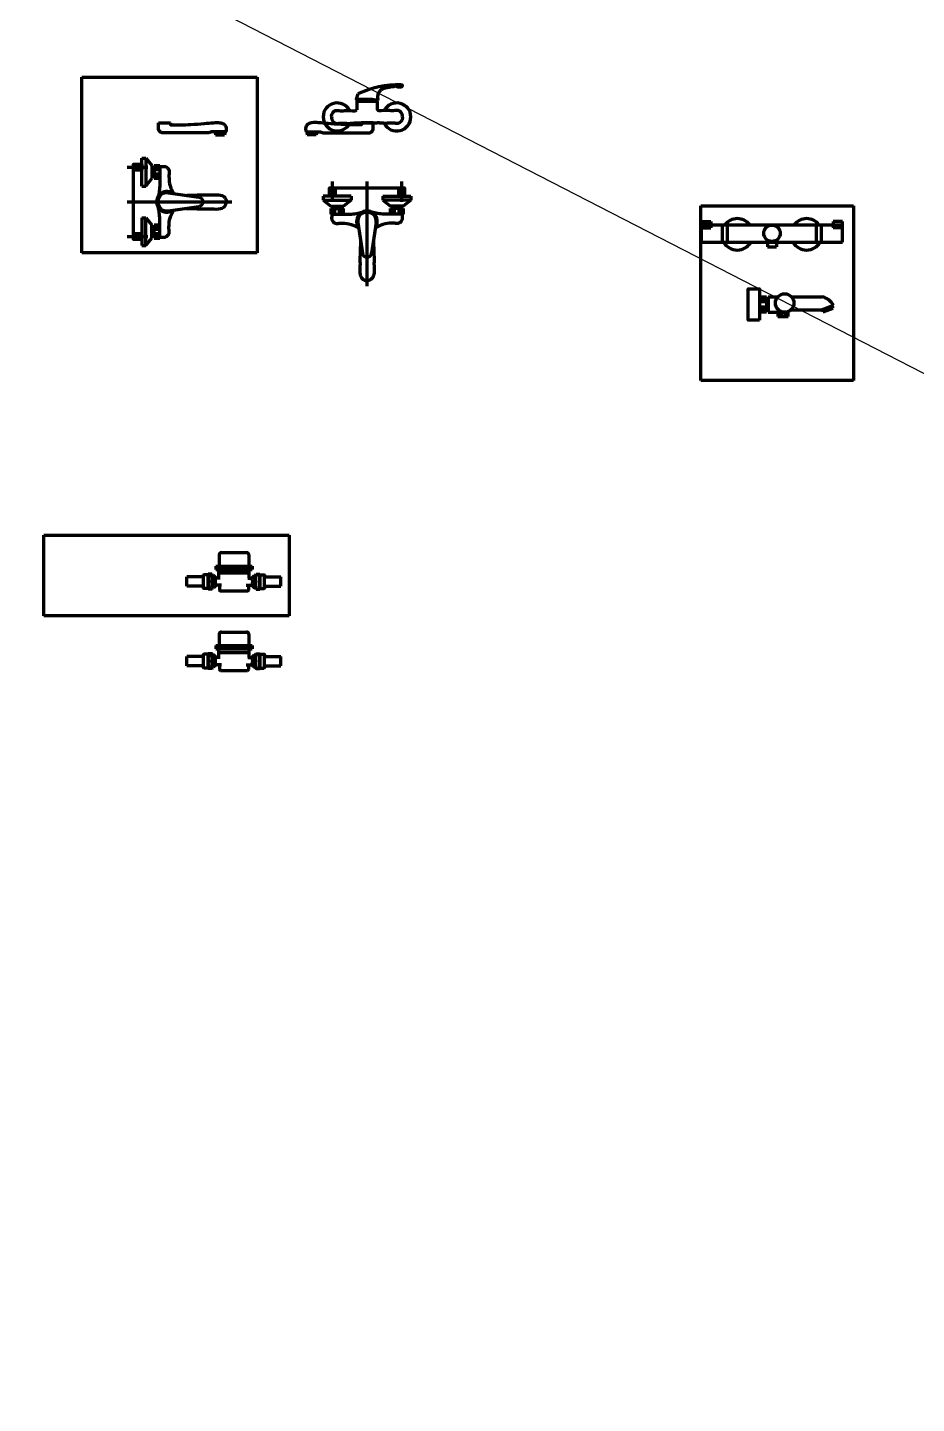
# Model space of a CAD drawing. Header units: millimetres. Extents: x -92220 to 11040, y -5929 to 27498.
# Drawn here: x -87277 to -85354, y 21727 to 24706 of the extents above; entities that cross this region are included whole.
import ezdxf

# ---------------------------------------------------------------- set-up
doc = ezdxf.new("R2010")
doc.units = ezdxf.units.MM
doc.layers.add('100 noprint', color=1, linetype='Continuous', plot=False)
picture_1 = doc.add_image_def('image5.jpeg', size_in_pixel=(600, 600))
picture_2 = doc.add_image_def('image6.jpg', size_in_pixel=(350, 400))
picture_3 = doc.add_image_def('image8.jpg', size_in_pixel=(700, 230))

msp = doc.modelspace()

# ---------------------------------------------------------------- linework, layer by layer
at = {"layer": '100 noprint', "color": 2}
msp.add_line((-92219.9, 27498.2), (-65659.9, 13832.5), dxfattribs=at)
at = {"layer": '100 noprint', "color": 1, "lineweight": 80}
for p, q in [((-86564.7, 24545.8), (-86564.7, 24527.9)), ((-86520.5, 24545.8), (-86564.7, 24545.8)), ((-86520.5, 24545.8), (-86520.5, 24527.9)), ((-86993.7, 24500), (-86967.8, 24500)), ((-86564.7, 24500), (-86520.5, 24500)), ((-86528.9, 24500), (-86554.7, 24500)), ((-86871.4, 24480.5), (-86870.3, 24474.1)), ((-86870.3, 24474.1), (-86850.6, 24474.1)), ((-86849.5, 24480.5), (-86850.6, 24474.1)), ((-86673.1, 24480.5), (-86672, 24474.1)), ((-86652.3, 24474.1), (-86672, 24474.1)), ((-86651.2, 24480.5), (-86652.3, 24474.1)), ((-87061.6, 24403.7), (-87017.1, 24403.7)), ((-87047.9, 24253.7), (-87047.9, 24403.7)), ((-87029.6, 24362.9), (-87029.6, 24423.4)), ((-87029.6, 24423.4), (-87020.8, 24423.4)), ((-87020.8, 24423.4), (-87007.8, 24407.1)), ((-87020.8, 24423.4), (-87020.8, 24362.9)), ((-87007.8, 24407.1), (-87007.8, 24379.3)), ((-87007.8, 24403.7), (-87003, 24403.7)), ((-87003, 24407.1), (-87003, 24379.3)), ((-87003, 24407.1), (-86990.7, 24407.1)), ((-86990.7, 24401.9), (-87003, 24401.9)), ((-86990.7, 24398), (-87003, 24398)), ((-86990.7, 24407.1), (-86990.7, 24379.3)), ((-87020.8, 24362.9), (-87007.8, 24379.3)), ((-87007.8, 24382.6), (-87003, 24382.6)), ((-86990.7, 24388.3), (-87003, 24388.3)), ((-86990.7, 24384.4), (-87003, 24384.4)), ((-86990.7, 24379.3), (-87003, 24379.3)), ((-86617.6, 24372.9), (-86617.6, 24328.5)), ((-86542.6, 24372.9), (-86542.6, 24146.4)), ((-86467.6, 24372.9), (-86467.6, 24328.5)), ((-87029.6, 24362.9), (-87020.8, 24362.9)), ((-86972.4, 24348.5), (-86906.1, 24338.6)), ((-86576.8, 24340.9), (-86637.3, 24340.9)), ((-86637.3, 24340.9), (-86637.3, 24332.2)), ((-86617.6, 24359.2), (-86467.6, 24359.2)), ((-86576.8, 24340.9), (-86576.8, 24332.2)), ((-86508.3, 24340.9), (-86447.8, 24340.9)), ((-86508.3, 24340.9), (-86508.3, 24332.2)), ((-86447.8, 24340.9), (-86447.8, 24332.2)), ((-87061.6, 24328.7), (-86835, 24328.7)), ((-86972.4, 24308.9), (-86906.1, 24318.8)), ((-86637.3, 24332.2), (-86621, 24319.2)), ((-86637.3, 24332.2), (-86576.8, 24332.2)), ((-86621, 24319.2), (-86593.1, 24319.2)), ((-86621, 24314.3), (-86593.1, 24314.3)), ((-86621, 24314.3), (-86621, 24302.1)), ((-86617.6, 24319.2), (-86617.6, 24314.3)), ((-86615.8, 24302.1), (-86615.8, 24314.3)), ((-86611.9, 24302.1), (-86611.9, 24314.3)), ((-86602.2, 24302.1), (-86602.2, 24314.3)), ((-86598.3, 24302.1), (-86598.3, 24314.3)), ((-86596.5, 24319.2), (-86596.5, 24314.3)), ((-86576.8, 24332.2), (-86593.1, 24319.2)), ((-86593.1, 24302.1), (-86593.1, 24314.3)), ((-86508.3, 24332.2), (-86492, 24319.2)), ((-86447.8, 24332.2), (-86508.3, 24332.2)), ((-86464.2, 24319.2), (-86492, 24319.2)), ((-86464.2, 24314.3), (-86492, 24314.3)), ((-86492, 24302.1), (-86492, 24314.3)), ((-86488.6, 24319.2), (-86488.6, 24314.3)), ((-86486.8, 24302.1), (-86486.8, 24314.3)), ((-86482.9, 24302.1), (-86482.9, 24314.3)), ((-86473.2, 24302.1), (-86473.2, 24314.3)), ((-86469.4, 24302.1), (-86469.4, 24314.3)), ((-86467.5, 24319.2), (-86467.5, 24314.3)), ((-86447.8, 24332.2), (-86464.2, 24319.2)), ((-86464.2, 24314.3), (-86464.2, 24302.1)), ((-87029.6, 24294.4), (-87029.6, 24233.9)), ((-87029.6, 24294.4), (-87020.8, 24294.4)), ((-87020.8, 24294.4), (-87007.8, 24278.1)), ((-87020.8, 24233.9), (-87020.8, 24294.4)), ((-87007.8, 24250.3), (-87007.8, 24278.1)), ((-87003, 24250.3), (-87003, 24278.1)), ((-86990.7, 24278.1), (-87003, 24278.1)), ((-86990.7, 24250.3), (-86990.7, 24278.1)), ((-86621, 24302.1), (-86593.1, 24302.1)), ((-86562.4, 24283.7), (-86552.5, 24217.4)), ((-86522.8, 24283.7), (-86532.7, 24217.4)), ((-86464.2, 24302.1), (-86492, 24302.1)), ((-85818.8, 24241.1), (-85818.8, 24285.8)), ((-85818.8, 24285.8), (-85798.8, 24285.8)), ((-85818.8, 24279.1), (-85513.8, 24279.1)), ((-85798.8, 24285.8), (-85798.8, 24272.5)), ((-85773.1, 24241.1), (-85773.1, 24279.1)), ((-85762.4, 24241.1), (-85762.4, 24279.1)), ((-85570.1, 24241.1), (-85570.1, 24279.1)), ((-85559.4, 24241.1), (-85559.4, 24279.1)), ((-85513.8, 24285.8), (-85533.8, 24285.8)), ((-85533.8, 24285.8), (-85533.8, 24272.5)), ((-85513.8, 24241.1), (-85513.8, 24285.8)), ((-87061.6, 24253.7), (-87017.1, 24253.7)), ((-87020.8, 24233.9), (-87007.8, 24250.3)), ((-87007.8, 24274.7), (-87003, 24274.7)), ((-87007.8, 24253.6), (-87003, 24253.6)), ((-86990.7, 24272.9), (-87003, 24272.9)), ((-86990.7, 24269), (-87003, 24269)), ((-86990.7, 24259.3), (-87003, 24259.3)), ((-86990.7, 24255.5), (-87003, 24255.5)), ((-87003, 24250.3), (-86990.7, 24250.3)), ((-85818.8, 24272.5), (-85798.8, 24272.5)), ((-85513.8, 24272.5), (-85533.8, 24272.5)), ((-87029.6, 24233.9), (-87020.8, 24233.9)), ((-85818.8, 24241.1), (-85513.8, 24241.1)), ((-85676, 24241.1), (-85676, 24231)), ((-85676, 24231), (-85656.5, 24231)), ((-85656.5, 24241.1), (-85656.5, 24231)), ((-85693.1, 24123.2), (-85693.1, 24089.8)), ((-85693.1, 24123.2), (-85678.4, 24123.2)), ((-85678.4, 24116.9), (-85693.1, 24116.9)), ((-85678.4, 24112.3), (-85693.1, 24112.3)), ((-85678.4, 24100.6), (-85693.1, 24100.6)), ((-85678.4, 24123.2), (-85678.4, 24089.8)), ((-85674.3, 24123.2), (-85674.3, 24089.8)), ((-85674.3, 24123.2), (-85653.7, 24123.2)), ((-85624.1, 24123.2), (-85557.7, 24123.2)), ((-85533.2, 24104.2), (-85559.5, 24094.4)), ((-85555.2, 24090.3), (-85533.8, 24098.3)), ((-85533.8, 24098.3), (-85535.7, 24103.2)), ((-85678.4, 24096), (-85693.1, 24096)), ((-85678.4, 24089.8), (-85693.1, 24089.8)), ((-85674.3, 24089.8), (-85638.9, 24089.8)), ((-85653.4, 24089.8), (-85653.4, 24080.5)), ((-85653.4, 24080.5), (-85631.3, 24080.5)), ((-85646.6, 24089.8), (-85646.6, 24080.5)), ((-85638.2, 24089.8), (-85638.2, 24080.5)), ((-85631.3, 24080.5), (-85631.3, 24091.3)), ((-85559.5, 24094.4), (-85626.1, 24094.4)), ((-85555.2, 24090.3), (-85557.1, 24095.3)), ((-86862.7, 23564.3), (-86862.7, 23540)), ((-86857.7, 23569.3), (-86803.2, 23569.3)), ((-86798.2, 23564.3), (-86798.2, 23540)), ((-86869.9, 23540), (-86791, 23540)), ((-86869.9, 23540), (-86869.9, 23533)), ((-86869.9, 23533), (-86791, 23533)), ((-86863.4, 23514.4), (-86863.4, 23533)), ((-86797.5, 23514.4), (-86797.5, 23533)), ((-86791, 23540), (-86791, 23533)), ((-86874.6, 23519.8), (-86877.6, 23519.8)), ((-86869.2, 23514.4), (-86874.6, 23519.8)), ((-86874.6, 23519.8), (-86874.6, 23493.3)), ((-86860.6, 23514.4), (-86869.2, 23514.4)), ((-86863.4, 23525.4), (-86797.5, 23525.4)), ((-86800.3, 23514.4), (-86791.7, 23514.4)), ((-86791.7, 23514.4), (-86786.3, 23519.8)), ((-86786.3, 23519.8), (-86783.2, 23519.8)), ((-86786.3, 23519.8), (-86786.3, 23493.3)), ((-86874.6, 23493.3), (-86877.6, 23493.3)), ((-86869.2, 23498.7), (-86874.6, 23493.3)), ((-86857.2, 23498.7), (-86869.2, 23498.7)), ((-86861.6, 23498.7), (-86861.6, 23488.4)), ((-86859.6, 23486.4), (-86801.3, 23486.4)), ((-86803.7, 23498.7), (-86791.7, 23498.7)), ((-86799.3, 23498.7), (-86799.3, 23488.4)), ((-86791.7, 23498.7), (-86786.3, 23493.3)), ((-86786.3, 23493.3), (-86783.2, 23493.3)), ((-86862.7, 23392.3), (-86862.7, 23368)), ((-86857.7, 23397.3), (-86803.2, 23397.3)), ((-86798.2, 23392.3), (-86798.2, 23368)), ((-86869.9, 23368), (-86791, 23368)), ((-86869.9, 23368), (-86869.9, 23361.1)), ((-86869.9, 23361.1), (-86791, 23361.1)), ((-86863.4, 23342.4), (-86863.4, 23361.1)), ((-86863.4, 23353.5), (-86797.5, 23353.5)), ((-86797.5, 23342.4), (-86797.5, 23361.1)), ((-86791, 23368), (-86791, 23361.1)), ((-86874.6, 23347.9), (-86877.6, 23347.9)), ((-86869.2, 23342.4), (-86874.6, 23347.9)), ((-86874.6, 23347.9), (-86874.6, 23321.3)), ((-86869.2, 23326.7), (-86874.6, 23321.3)), ((-86860.6, 23342.4), (-86869.2, 23342.4)), ((-86857.2, 23326.7), (-86869.2, 23326.7)), ((-86861.6, 23326.7), (-86861.6, 23316.4)), ((-86803.7, 23326.7), (-86791.7, 23326.7)), ((-86800.3, 23342.4), (-86791.7, 23342.4)), ((-86799.3, 23326.7), (-86799.3, 23316.4)), ((-86791.7, 23342.4), (-86786.3, 23347.9)), ((-86791.7, 23326.7), (-86786.3, 23321.3)), ((-86786.3, 23347.9), (-86783.2, 23347.9)), ((-86786.3, 23347.9), (-86786.3, 23321.3)), ((-86874.6, 23321.3), (-86877.6, 23321.3)), ((-86859.6, 23314.4), (-86801.3, 23314.4)), ((-86786.3, 23321.3), (-86783.2, 23321.3))]:
    msp.add_line(p, q, dxfattribs=at)
at = {"layer": '100 noprint', "color": 1, "lineweight": 80, "extrusion": (0, 1, -2.22045e-16)}
for p, q in [((-86932.1, 23506.6), (-86932.1, 23516.7)), ((-86896.6, 23516.7), (-86932.1, 23516.7)), ((-86932.1, 23496.5), (-86932.1, 23506.6)), ((-86896.6, 23506.6), (-86896.6, 23520.6)), ((-86896.6, 23492.6), (-86896.6, 23506.6)), ((-86886.6, 23521.6), (-86895.6, 23521.6)), ((-86886.6, 23521.6), (-86886.1, 23522.6)), ((-86886.6, 23491.6), (-86886.6, 23521.6)), ((-86878.2, 23522.6), (-86886.1, 23522.6)), ((-86886.1, 23517.7), (-86886.1, 23518)), ((-86886.1, 23506.3), (-86886.1, 23506.8)), ((-86877.6, 23521.6), (-86878.2, 23522.6)), ((-86878.2, 23517.7), (-86878.2, 23518)), ((-86878.2, 23506.3), (-86878.2, 23506.8)), ((-86877.6, 23491.6), (-86877.6, 23521.6)), ((-86783.2, 23521.6), (-86782.7, 23522.6)), ((-86783.2, 23491.6), (-86783.2, 23521.6)), ((-86782.7, 23522.6), (-86774.8, 23522.6)), ((-86782.7, 23517.7), (-86782.7, 23518)), ((-86782.7, 23506.3), (-86782.7, 23506.8)), ((-86774.2, 23521.6), (-86774.8, 23522.6)), ((-86774.8, 23517.7), (-86774.8, 23518)), ((-86774.8, 23506.3), (-86774.8, 23506.8)), ((-86774.2, 23491.6), (-86774.2, 23521.6)), ((-86774.2, 23521.6), (-86765.2, 23521.6)), ((-86764.2, 23506.6), (-86764.2, 23520.6)), ((-86764.2, 23516.7), (-86728.7, 23516.7)), ((-86764.2, 23492.6), (-86764.2, 23506.6)), ((-86728.7, 23506.6), (-86728.7, 23516.7)), ((-86728.7, 23496.5), (-86728.7, 23506.6)), ((-86896.6, 23496.5), (-86932.1, 23496.5)), ((-86886.6, 23491.6), (-86895.6, 23491.6)), ((-86886.6, 23491.6), (-86886.1, 23490.5)), ((-86886.1, 23495.1), (-86886.1, 23495.4)), ((-86878.2, 23490.5), (-86886.1, 23490.5)), ((-86878.2, 23495.1), (-86878.2, 23495.4)), ((-86877.6, 23491.6), (-86878.2, 23490.5)), ((-86783.2, 23491.6), (-86782.7, 23490.5)), ((-86782.7, 23495.1), (-86782.7, 23495.4)), ((-86782.7, 23490.5), (-86774.8, 23490.5)), ((-86774.8, 23495.1), (-86774.8, 23495.4)), ((-86774.2, 23491.6), (-86774.8, 23490.5)), ((-86774.2, 23491.6), (-86765.2, 23491.6)), ((-86764.2, 23496.5), (-86728.7, 23496.5)), ((-86932.1, 23334.6), (-86932.1, 23344.7)), ((-86896.6, 23344.7), (-86932.1, 23344.7)), ((-86932.1, 23324.5), (-86932.1, 23334.6)), ((-86896.6, 23324.5), (-86932.1, 23324.5)), ((-86896.6, 23334.6), (-86896.6, 23348.6)), ((-86896.6, 23320.6), (-86896.6, 23334.6)), ((-86886.6, 23349.6), (-86895.6, 23349.6)), ((-86886.6, 23349.6), (-86886.1, 23350.6)), ((-86886.6, 23319.6), (-86886.6, 23349.6)), ((-86878.2, 23350.6), (-86886.1, 23350.6)), ((-86886.1, 23345.7), (-86886.1, 23346.1)), ((-86886.1, 23334.3), (-86886.1, 23334.9)), ((-86886.1, 23323.1), (-86886.1, 23323.4)), ((-86877.6, 23349.6), (-86878.2, 23350.6)), ((-86878.2, 23345.7), (-86878.2, 23346.1)), ((-86878.2, 23334.3), (-86878.2, 23334.9)), ((-86878.2, 23323.1), (-86878.2, 23323.4)), ((-86877.6, 23319.6), (-86877.6, 23349.6)), ((-86783.2, 23349.6), (-86782.7, 23350.6)), ((-86783.2, 23319.6), (-86783.2, 23349.6)), ((-86782.7, 23350.6), (-86774.8, 23350.6)), ((-86782.7, 23345.7), (-86782.7, 23346.1)), ((-86782.7, 23334.3), (-86782.7, 23334.9)), ((-86782.7, 23323.1), (-86782.7, 23323.4)), ((-86774.2, 23349.6), (-86774.8, 23350.6)), ((-86774.8, 23345.7), (-86774.8, 23346.1)), ((-86774.8, 23334.3), (-86774.8, 23334.9)), ((-86774.8, 23323.1), (-86774.8, 23323.4)), ((-86774.2, 23319.6), (-86774.2, 23349.6)), ((-86774.2, 23349.6), (-86765.2, 23349.6)), ((-86764.2, 23334.6), (-86764.2, 23348.6)), ((-86764.2, 23344.7), (-86728.7, 23344.7)), ((-86764.2, 23320.6), (-86764.2, 23334.6)), ((-86764.2, 23324.5), (-86728.7, 23324.5)), ((-86728.7, 23334.6), (-86728.7, 23344.7)), ((-86728.7, 23324.5), (-86728.7, 23334.6)), ((-86886.6, 23319.6), (-86895.6, 23319.6)), ((-86886.6, 23319.6), (-86886.1, 23318.6)), ((-86878.2, 23318.6), (-86886.1, 23318.6)), ((-86877.6, 23319.6), (-86878.2, 23318.6)), ((-86783.2, 23319.6), (-86782.7, 23318.6)), ((-86782.7, 23318.6), (-86774.8, 23318.6)), ((-86774.2, 23319.6), (-86774.8, 23318.6)), ((-86774.2, 23319.6), (-86765.2, 23319.6))]:
    msp.add_line(p, q, dxfattribs=at)
at = {"layer": '100 noprint', "color": 1, "lineweight": 80, "flags": 128}
for points in [[(-86562.5, 24562.5), (-86565.8, 24551), (-86531.6, 24551), (-86519.5, 24549.1)], [(-86967.8, 24500), (-86967.8, 24495.5), (-86945.1, 24495.5)], [(-86554.7, 24500), (-86554.7, 24495.5), (-86577.5, 24495.5)], [(-86848.3, 24480.5), (-86878.8, 24480.5), (-86884.9, 24477.9)], [(-86674.2, 24480.5), (-86643.8, 24480.5), (-86637.6, 24477.9)]]:
    msp.add_lwpolyline(points, dxfattribs=at)
for points in [[(-86884.9, 24477.9), (-86983.7, 24477.9, -0.414214), (-86993.7, 24487.9), (-86993.7, 24500)], [(-86637.6, 24477.9), (-86538.9, 24477.9, 0.414214), (-86528.9, 24487.9), (-86528.9, 24500)]]:
    msp.add_lwpolyline(points, format="xyb", dxfattribs=at)
for points in [[(-87029.6, 24397.3), (-87047.9, 24397.3), (-87047.9, 24410), (-87029.6, 24410)], [(-86623.9, 24340.9), (-86623.9, 24359.2), (-86611.2, 24359.2), (-86611.2, 24340.9)], [(-86473.9, 24340.9), (-86473.9, 24359.2), (-86461.2, 24359.2), (-86461.2, 24340.9)], [(-87029.6, 24247.3), (-87047.9, 24247.3), (-87047.9, 24260), (-87029.6, 24260)], [(-85693.1, 24072.5), (-85718.1, 24072.5), (-85718.1, 24140.5), (-85693.1, 24140.5)]]:
    msp.add_lwpolyline(points, close=True, dxfattribs=at)
at = {"layer": '100 noprint', "color": 1, "lineweight": 80}
for centre, radius in [((-85666.3, 24260.7), 17.8), ((-85638.9, 24109.7), 20)]:
    msp.add_circle(centre, radius, dxfattribs=at)
for centre, radius, start, end in [((-86470, 24355.9), 226.4, 89.7669, 114.1139), ((-86538.4, 24540.8), 26.8, 157.5962, 169.1931), ((-86546.7, 24540.8), 26.8, 10.8069, 18.6951), ((-86607.1, 24512.5), 30.3, 27.3481, 332.6519), ((-86478.1, 24512.5), 30.3, 207.3481, 152.6519), ((-86975.3, 24328.7), 22.4, 54.9357, 305.0643), ((-86975.3, 24328.7), 20, 81.5248, 278.4752), ((-86907.5, 24328.7), 10, 278.4752, 81.5248), ((-86542.6, 24286.7), 22.4, 324.9357, 215.0643), ((-86542.6, 24286.7), 20, 351.5248, 188.4752), ((-85741.4, 24258.3), 34, 37.8573, 142.1427), ((-85591.4, 24258.3), 34, 37.8573, 142.1427), ((-86542.6, 24218.9), 10, 188.4752, 351.5248), ((-85741.4, 24258.3), 34, 210.2617, 329.7383), ((-85591.4, 24258.3), 34, 210.2617, 329.7383), ((-85566, 24087.3), 36.8, 27.3004, 77.013), ((-86857.7, 23564.3), 5, 90, 180), ((-86803.2, 23564.3), 5, 0, 90), ((-86856.7, 23506.6), 14.7, 147.8704, 212.1296), ((-86804.2, 23506.6), 14.7, 327.8704, 32.1296), ((-86859.6, 23488.4), 2, 180, 270), ((-86801.3, 23488.4), 2, 270, 0), ((-86857.7, 23392.3), 5, 90, 180), ((-86803.2, 23392.3), 5, 0, 90), ((-86856.7, 23334.6), 14.7, 147.8704, 212.1296), ((-86804.2, 23334.6), 14.7, 327.8704, 32.1296), ((-86859.6, 23316.4), 2, 180, 270), ((-86801.3, 23316.4), 2, 270, 0)]:
    msp.add_arc(centre, radius, start, end, dxfattribs=at)
at = {"layer": '100 noprint', "color": 1, "lineweight": 80, "extrusion": (0, -2.22045e-16, -1)}
for centre, start, end in [((86895.6, 23520.6), 0, 90), ((86765.2, 23520.6), 90, 180), ((86895.6, 23492.6), 270, 0), ((86765.2, 23492.6), 180, 270), ((86895.6, 23348.6), 0, 90), ((86765.2, 23348.6), 90, 180), ((86895.6, 23320.6), 270, 0), ((86765.2, 23320.6), 180, 270)]:
    msp.add_arc(centre, 1, start, end, dxfattribs=at)
at = {"layer": '100 noprint', "color": 1, "lineweight": 80}
for points, start_tangent, end_tangent in [([(-86469.1, 24582.3), (-86467.5, 24582.3), (-86466.2, 24581), (-86466.6, 24578.7), (-86469.4, 24577), (-86473.7, 24577), (-86477, 24577.8), (-86479.1, 24578.8), (-86483.7, 24578.3), (-86490.8, 24577.3), (-86495.2, 24576.4), (-86504.2, 24574.5), (-86511, 24572.1), (-86515.3, 24567.7), (-86518.8, 24562), (-86519.5, 24553.3), (-86519.5, 24549.1)], (1, 0), (-0.187505, -0.982264)), ([(-86945.1, 24495.5), (-86923.8, 24496.3), (-86895, 24498.3), (-86874.7, 24500.1), (-86860.7, 24500.1), (-86853.3, 24497.6), (-86848.8, 24493.2), (-86847.1, 24485.7), (-86848.3, 24480.5)], (1, 0), (-0.258736, -0.965948)), ([(-86577.5, 24495.5), (-86598.8, 24496.3), (-86627.6, 24498.3), (-86647.9, 24500.1), (-86661.9, 24500.1), (-86669.3, 24497.6), (-86673.8, 24493.2), (-86675.5, 24485.7), (-86674.2, 24480.5)], (-1, 0), (0.258736, -0.965948)), ([(-86990.7, 24404.9), (-86985.6, 24404.9), (-86979, 24404.9), (-86974.1, 24401.7), (-86970.8, 24397.2), (-86970.8, 24389.1), (-86970.8, 24377.2), (-86967, 24358.6), (-86962.5, 24347)], (1, 0), (0, -1)), ([(-86990.7, 24379.3), (-86990.7, 24365.8), (-86992.1, 24352.2), (-86995, 24339.3)], (0, -1), (-0.361775, -0.932266)), ([(-86990.7, 24278.1), (-86990.7, 24291.6), (-86992.1, 24305.2), (-86995, 24318.1)], (0, 1), (-0.361775, 0.932266)), ([(-86990.7, 24252.5), (-86985.6, 24252.5), (-86979, 24252.5), (-86974.1, 24255.6), (-86970.8, 24260.2), (-86970.8, 24268.3), (-86970.8, 24280.1), (-86967, 24298.7), (-86962.5, 24310.4)], (1, 0), (0, 1)), ([(-86593.1, 24302.1), (-86579.7, 24302.1), (-86566, 24303.5), (-86553.2, 24306.4)], (1, 0), (0.932266, 0.361775)), ([(-86492, 24302.1), (-86505.5, 24302.1), (-86519.1, 24303.5), (-86532, 24306.4)], (-1, 0), (-0.932266, 0.361775)), ([(-86618.8, 24302.1), (-86618.8, 24297), (-86618.8, 24290.3), (-86615.6, 24285.5), (-86611.1, 24282.2), (-86603, 24282.2), (-86591.1, 24282.2), (-86572.5, 24278.3), (-86560.9, 24273.8)], (0, -1), (1, 0)), ([(-86466.4, 24302.1), (-86466.4, 24297), (-86466.4, 24290.3), (-86469.5, 24285.5), (-86474.1, 24282.2), (-86482.2, 24282.2), (-86494, 24282.2), (-86512.6, 24278.3), (-86524.3, 24273.8)], (0, -1), (-1, 0))]:
    msp.add_spline(points, degree=3, dxfattribs=dict(at, start_tangent=start_tangent, end_tangent=end_tangent))
for points, knots in [([(-86618.9, 24512.5), (-86619, 24514.4), (-86619.5, 24518.3), (-86615.8, 24523), (-86610.6, 24527.5), (-86601.5, 24525.6), (-86589.3, 24526.3), (-86576.4, 24526.8), (-86567.6, 24525.1), (-86564.7, 24527.9)], [6.251919, 6.251919, 6.251919, 6.251919, 11.775016, 17.544985, 23.198269, 31.273765, 43.123677, 60.702842, 69.633181, 69.633181, 69.633181, 69.633181]), ([(-86466.3, 24512.5), (-86466.1, 24514.4), (-86465.6, 24518.3), (-86469.4, 24523), (-86474.5, 24527.5), (-86483.6, 24525.6), (-86495.8, 24526.3), (-86508.8, 24526.8), (-86517.5, 24525.1), (-86520.5, 24527.9)], [6.251919, 6.251919, 6.251919, 6.251919, 11.775016, 17.544985, 23.198269, 31.273765, 43.123677, 60.702842, 69.633181, 69.633181, 69.633181, 69.633181]), ([(-86618.9, 24512.5), (-86619, 24510.6), (-86619.5, 24506.8), (-86615.8, 24502.1), (-86610.6, 24497.6), (-86601.5, 24499.4), (-86589.3, 24498.7), (-86576.4, 24498.3), (-86567.6, 24500), (-86564.7, 24500)], [6.251919, 6.251919, 6.251919, 6.251919, 11.775016, 17.544985, 23.198269, 31.273765, 43.123677, 60.702842, 69.633181, 69.633181, 69.633181, 69.633181]), ([(-86466.3, 24512.5), (-86466.1, 24510.6), (-86465.6, 24506.8), (-86469.4, 24502.1), (-86474.5, 24497.6), (-86483.6, 24499.4), (-86495.8, 24498.7), (-86508.8, 24498.3), (-86517.5, 24500), (-86520.5, 24500)], [6.251919, 6.251919, 6.251919, 6.251919, 11.775016, 17.544985, 23.198269, 31.273765, 43.123677, 60.702842, 69.633181, 69.633181, 69.633181, 69.633181]), ([(-86934.2, 24342.8), (-86930.7, 24343), (-86918.3, 24343), (-86899.8, 24344.3), (-86878.5, 24343.4), (-86863.5, 24345), (-86853.4, 24341.4), (-86849.1, 24337.1), (-86847.3, 24332.5), (-86846.8, 24329.7), (-86846.8, 24328.7)], [3.625998, 3.625998, 3.625998, 3.625998, 14.339162, 40.685155, 59.063492, 78.67555, 84.739164, 90.759741, 96.131027, 99.247907, 99.247907, 99.247907, 99.247907]), ([(-86934.2, 24314.6), (-86930.7, 24314.3), (-86918.3, 24314.4), (-86899.8, 24313.1), (-86878.5, 24313.9), (-86863.5, 24312.3), (-86853.4, 24316), (-86849.1, 24320.2), (-86847.3, 24324.8), (-86846.8, 24327.6), (-86846.8, 24328.7)], [3.625998, 3.625998, 3.625998, 3.625998, 14.339162, 40.685155, 59.063492, 78.67555, 84.739164, 90.759741, 96.131027, 99.247907, 99.247907, 99.247907, 99.247907]), ([(-86556.7, 24245.6), (-86556.9, 24242), (-86556.9, 24229.6), (-86558.2, 24211.2), (-86557.3, 24189.8), (-86558.9, 24174.9), (-86555.3, 24164.7), (-86551, 24160.4), (-86546.4, 24158.7), (-86543.6, 24158.2), (-86542.6, 24158.2)], [3.625998, 3.625998, 3.625998, 3.625998, 14.339162, 40.685155, 59.063492, 78.67555, 84.739164, 90.759741, 96.131027, 99.247907, 99.247907, 99.247907, 99.247907]), ([(-86528.5, 24245.6), (-86528.2, 24242), (-86528.3, 24229.6), (-86527, 24211.2), (-86527.8, 24189.8), (-86526.2, 24174.9), (-86529.9, 24164.7), (-86534.1, 24160.4), (-86538.7, 24158.7), (-86541.5, 24158.2), (-86542.6, 24158.2)], [3.625998, 3.625998, 3.625998, 3.625998, 14.339162, 40.685155, 59.063492, 78.67555, 84.739164, 90.759741, 96.131027, 99.247907, 99.247907, 99.247907, 99.247907])]:
    msp.add_open_spline(points, degree=3, knots=knots, dxfattribs=at)
for points, weights in [([(-86886.1, 23522.4), (-86887.1, 23520.4), (-86886.1, 23518.4)], [1.00520194406, 1.06322015679, 1.004934583]), ([(-86886.1, 23517.1), (-86887.1, 23512.3), (-86886.1, 23507.5)], [1.00489562589, 1.06292350489, 1.0047850064]), ([(-86886.1, 23505.6), (-86887.1, 23500.8), (-86886.1, 23496)], [1.0047850064, 1.06292350489, 1.00489562589]), ([(-86878.2, 23518.4), (-86877.2, 23520.4), (-86878.1, 23522.4)], [1.004934583, 1.06322015679, 1.00520194406]), ([(-86878.2, 23507.5), (-86877.2, 23512.3), (-86878.2, 23517.1)], [1.0047850064, 1.06292350489, 1.00489562589]), ([(-86878.2, 23496), (-86877.2, 23500.8), (-86878.2, 23505.6)], [1.00489562589, 1.06292350489, 1.0047850064]), ([(-86782.7, 23518.4), (-86783.7, 23520.4), (-86782.7, 23522.4)], [1.004934583, 1.06322015679, 1.00520194406]), ([(-86782.7, 23507.5), (-86783.7, 23512.3), (-86782.7, 23517.1)], [1.0047850064, 1.06292350489, 1.00489562589]), ([(-86782.7, 23496), (-86783.7, 23500.8), (-86782.7, 23505.6)], [1.00489562589, 1.06292350489, 1.0047850064]), ([(-86774.8, 23522.4), (-86773.8, 23520.4), (-86774.8, 23518.4)], [1.00520194406, 1.06322015679, 1.004934583]), ([(-86774.8, 23517.1), (-86773.8, 23512.3), (-86774.8, 23507.5)], [1.00489562589, 1.06292350489, 1.0047850064]), ([(-86774.8, 23505.6), (-86773.8, 23500.8), (-86774.8, 23496)], [1.0047850064, 1.06292350489, 1.00489562589]), ([(-86886.1, 23494.7), (-86887.1, 23492.7), (-86886.1, 23490.7)], [1.004934583, 1.06322015679, 1.00520194406]), ([(-86878.1, 23490.7), (-86877.2, 23492.7), (-86878.2, 23494.7)], [1.00520194406, 1.06322015679, 1.004934583]), ([(-86782.7, 23490.7), (-86783.7, 23492.7), (-86782.7, 23494.7)], [1.00520194406, 1.06322015679, 1.004934583]), ([(-86774.8, 23494.7), (-86773.8, 23492.7), (-86774.8, 23490.7)], [1.004934583, 1.06322015679, 1.00520194406]), ([(-86886.1, 23350.4), (-86887.1, 23348.4), (-86886.1, 23346.5)], [1.00520194406, 1.06322015679, 1.004934583]), ([(-86886.1, 23345.1), (-86887.1, 23340.3), (-86886.1, 23335.5)], [1.00489562589, 1.06292350489, 1.0047850064]), ([(-86886.1, 23333.6), (-86887.1, 23328.8), (-86886.1, 23324.1)], [1.0047850064, 1.06292350489, 1.00489562589]), ([(-86886.1, 23322.7), (-86887.1, 23320.7), (-86886.1, 23318.7)], [1.004934583, 1.06322015679, 1.00520194406]), ([(-86878.2, 23346.5), (-86877.2, 23348.4), (-86878.1, 23350.4)], [1.004934583, 1.06322015679, 1.00520194406]), ([(-86878.2, 23335.5), (-86877.2, 23340.3), (-86878.2, 23345.1)], [1.0047850064, 1.06292350489, 1.00489562589]), ([(-86878.2, 23324.1), (-86877.2, 23328.8), (-86878.2, 23333.6)], [1.00489562589, 1.06292350489, 1.0047850064]), ([(-86878.1, 23318.7), (-86877.2, 23320.7), (-86878.2, 23322.7)], [1.00520194406, 1.06322015679, 1.004934583]), ([(-86782.7, 23346.5), (-86783.7, 23348.4), (-86782.7, 23350.4)], [1.004934583, 1.06322015679, 1.00520194406]), ([(-86782.7, 23335.5), (-86783.7, 23340.3), (-86782.7, 23345.1)], [1.0047850064, 1.06292350489, 1.00489562589]), ([(-86782.7, 23324.1), (-86783.7, 23328.8), (-86782.7, 23333.6)], [1.00489562589, 1.06292350489, 1.0047850064]), ([(-86782.7, 23318.7), (-86783.7, 23320.7), (-86782.7, 23322.7)], [1.00520194406, 1.06322015679, 1.004934583]), ([(-86774.8, 23350.4), (-86773.8, 23348.4), (-86774.8, 23346.5)], [1.00520194406, 1.06322015679, 1.004934583]), ([(-86774.8, 23345.1), (-86773.8, 23340.3), (-86774.8, 23335.5)], [1.00489562589, 1.06292350489, 1.0047850064]), ([(-86774.8, 23333.6), (-86773.8, 23328.8), (-86774.8, 23324.1)], [1.0047850064, 1.06292350489, 1.00489562589]), ([(-86774.8, 23322.7), (-86773.8, 23320.7), (-86774.8, 23318.7)], [1.004934583, 1.06322015679, 1.00520194406])]:
    msp.add_rational_spline(points, weights, degree=2, dxfattribs=at)
for points in [[(-86886.1, 23522.6), (-86886.1, 23522.6), (-86886.1, 23522.5), (-86886.1, 23522.4)], [(-86886.1, 23522.6), (-86886.1, 23522.6), (-86886.1, 23522.6), (-86886.1, 23522.6)], [(-86886.1, 23518.4), (-86886.1, 23518.3), (-86886.1, 23518.2), (-86886.1, 23518)], [(-86886.1, 23517.7), (-86886.1, 23517.5), (-86886.1, 23517.3), (-86886.1, 23517.1)], [(-86886.1, 23507.5), (-86886.1, 23507.3), (-86886.1, 23507.1), (-86886.1, 23506.8)], [(-86886.1, 23506.3), (-86886.1, 23506), (-86886.1, 23505.8), (-86886.1, 23505.6)], [(-86878.1, 23522.4), (-86878.2, 23522.5), (-86878.2, 23522.6), (-86878.2, 23522.6)], [(-86878.2, 23522.6), (-86878.2, 23522.6), (-86878.2, 23522.6), (-86878.2, 23522.6)], [(-86878.2, 23518), (-86878.2, 23518.2), (-86878.2, 23518.3), (-86878.2, 23518.4)], [(-86878.2, 23517.1), (-86878.2, 23517.3), (-86878.2, 23517.5), (-86878.2, 23517.7)], [(-86878.2, 23506.8), (-86878.2, 23507.1), (-86878.2, 23507.3), (-86878.2, 23507.5)], [(-86878.2, 23505.6), (-86878.2, 23505.8), (-86878.2, 23506), (-86878.2, 23506.3)], [(-86782.7, 23522.4), (-86782.7, 23522.5), (-86782.7, 23522.6), (-86782.7, 23522.6)], [(-86782.7, 23522.6), (-86782.7, 23522.6), (-86782.7, 23522.6), (-86782.7, 23522.6)], [(-86782.7, 23518), (-86782.7, 23518.2), (-86782.7, 23518.3), (-86782.7, 23518.4)], [(-86782.7, 23517.1), (-86782.7, 23517.3), (-86782.7, 23517.5), (-86782.7, 23517.7)], [(-86782.7, 23506.8), (-86782.7, 23507.1), (-86782.7, 23507.3), (-86782.7, 23507.5)], [(-86782.7, 23505.6), (-86782.7, 23505.8), (-86782.7, 23506), (-86782.7, 23506.3)], [(-86774.8, 23522.6), (-86774.8, 23522.6), (-86774.8, 23522.5), (-86774.8, 23522.4)], [(-86774.8, 23522.6), (-86774.8, 23522.6), (-86774.8, 23522.6), (-86774.8, 23522.6)], [(-86774.8, 23518.4), (-86774.8, 23518.3), (-86774.8, 23518.2), (-86774.8, 23518)], [(-86774.8, 23517.7), (-86774.8, 23517.5), (-86774.8, 23517.3), (-86774.8, 23517.1)], [(-86774.8, 23507.5), (-86774.8, 23507.3), (-86774.8, 23507.1), (-86774.8, 23506.8)], [(-86774.8, 23506.3), (-86774.8, 23506), (-86774.8, 23505.8), (-86774.8, 23505.6)], [(-86886.1, 23496), (-86886.1, 23495.8), (-86886.1, 23495.6), (-86886.1, 23495.4)], [(-86886.1, 23495.1), (-86886.1, 23494.9), (-86886.1, 23494.8), (-86886.1, 23494.7)], [(-86886.1, 23490.7), (-86886.1, 23490.6), (-86886.1, 23490.5), (-86886.1, 23490.5)], [(-86886.1, 23490.5), (-86886.1, 23490.5), (-86886.1, 23490.5), (-86886.1, 23490.5)], [(-86878.2, 23495.4), (-86878.2, 23495.6), (-86878.2, 23495.8), (-86878.2, 23496)], [(-86878.2, 23494.7), (-86878.2, 23494.8), (-86878.2, 23494.9), (-86878.2, 23495.1)], [(-86878.2, 23490.5), (-86878.2, 23490.5), (-86878.2, 23490.6), (-86878.1, 23490.7)], [(-86878.2, 23490.5), (-86878.2, 23490.5), (-86878.2, 23490.5), (-86878.2, 23490.5)], [(-86782.7, 23495.4), (-86782.7, 23495.6), (-86782.7, 23495.8), (-86782.7, 23496)], [(-86782.7, 23494.7), (-86782.7, 23494.8), (-86782.7, 23494.9), (-86782.7, 23495.1)], [(-86782.7, 23490.5), (-86782.7, 23490.5), (-86782.7, 23490.6), (-86782.7, 23490.7)], [(-86782.7, 23490.5), (-86782.7, 23490.5), (-86782.7, 23490.5), (-86782.7, 23490.5)], [(-86774.8, 23496), (-86774.8, 23495.8), (-86774.8, 23495.6), (-86774.8, 23495.4)], [(-86774.8, 23495.1), (-86774.8, 23494.9), (-86774.8, 23494.8), (-86774.8, 23494.7)], [(-86774.8, 23490.7), (-86774.8, 23490.6), (-86774.8, 23490.5), (-86774.8, 23490.5)], [(-86774.8, 23490.5), (-86774.8, 23490.5), (-86774.8, 23490.5), (-86774.8, 23490.5)], [(-86886.1, 23350.6), (-86886.1, 23350.6), (-86886.1, 23350.5), (-86886.1, 23350.4)], [(-86886.1, 23350.6), (-86886.1, 23350.6), (-86886.1, 23350.6), (-86886.1, 23350.6)], [(-86886.1, 23346.5), (-86886.1, 23346.4), (-86886.1, 23346.2), (-86886.1, 23346.1)], [(-86886.1, 23345.7), (-86886.1, 23345.6), (-86886.1, 23345.3), (-86886.1, 23345.1)], [(-86886.1, 23335.5), (-86886.1, 23335.3), (-86886.1, 23335.1), (-86886.1, 23334.9)], [(-86886.1, 23334.3), (-86886.1, 23334.1), (-86886.1, 23333.8), (-86886.1, 23333.6)], [(-86886.1, 23324.1), (-86886.1, 23323.8), (-86886.1, 23323.6), (-86886.1, 23323.4)], [(-86886.1, 23323.1), (-86886.1, 23322.9), (-86886.1, 23322.8), (-86886.1, 23322.7)], [(-86878.1, 23350.4), (-86878.2, 23350.5), (-86878.2, 23350.6), (-86878.2, 23350.6)], [(-86878.2, 23350.6), (-86878.2, 23350.6), (-86878.2, 23350.6), (-86878.2, 23350.6)], [(-86878.2, 23346.1), (-86878.2, 23346.2), (-86878.2, 23346.4), (-86878.2, 23346.5)], [(-86878.2, 23345.1), (-86878.2, 23345.3), (-86878.2, 23345.6), (-86878.2, 23345.7)], [(-86878.2, 23334.9), (-86878.2, 23335.1), (-86878.2, 23335.3), (-86878.2, 23335.5)], [(-86878.2, 23333.6), (-86878.2, 23333.8), (-86878.2, 23334.1), (-86878.2, 23334.3)], [(-86878.2, 23323.4), (-86878.2, 23323.6), (-86878.2, 23323.8), (-86878.2, 23324.1)], [(-86878.2, 23322.7), (-86878.2, 23322.8), (-86878.2, 23322.9), (-86878.2, 23323.1)], [(-86782.7, 23350.4), (-86782.7, 23350.5), (-86782.7, 23350.6), (-86782.7, 23350.6)], [(-86782.7, 23350.6), (-86782.7, 23350.6), (-86782.7, 23350.6), (-86782.7, 23350.6)], [(-86782.7, 23346.1), (-86782.7, 23346.2), (-86782.7, 23346.4), (-86782.7, 23346.5)], [(-86782.7, 23345.1), (-86782.7, 23345.3), (-86782.7, 23345.6), (-86782.7, 23345.7)], [(-86782.7, 23334.9), (-86782.7, 23335.1), (-86782.7, 23335.3), (-86782.7, 23335.5)], [(-86782.7, 23333.6), (-86782.7, 23333.8), (-86782.7, 23334.1), (-86782.7, 23334.3)], [(-86782.7, 23323.4), (-86782.7, 23323.6), (-86782.7, 23323.8), (-86782.7, 23324.1)], [(-86782.7, 23322.7), (-86782.7, 23322.8), (-86782.7, 23322.9), (-86782.7, 23323.1)], [(-86774.8, 23350.6), (-86774.8, 23350.6), (-86774.8, 23350.5), (-86774.8, 23350.4)], [(-86774.8, 23350.6), (-86774.8, 23350.6), (-86774.8, 23350.6), (-86774.8, 23350.6)], [(-86774.8, 23346.5), (-86774.8, 23346.4), (-86774.8, 23346.2), (-86774.8, 23346.1)], [(-86774.8, 23345.7), (-86774.8, 23345.6), (-86774.8, 23345.3), (-86774.8, 23345.1)], [(-86774.8, 23335.5), (-86774.8, 23335.3), (-86774.8, 23335.1), (-86774.8, 23334.9)], [(-86774.8, 23334.3), (-86774.8, 23334.1), (-86774.8, 23333.8), (-86774.8, 23333.6)], [(-86774.8, 23324.1), (-86774.8, 23323.8), (-86774.8, 23323.6), (-86774.8, 23323.4)], [(-86774.8, 23323.1), (-86774.8, 23322.9), (-86774.8, 23322.8), (-86774.8, 23322.7)], [(-86886.1, 23318.7), (-86886.1, 23318.6), (-86886.1, 23318.6), (-86886.1, 23318.6)], [(-86886.1, 23318.6), (-86886.1, 23318.6), (-86886.1, 23318.6), (-86886.1, 23318.6)], [(-86878.2, 23318.6), (-86878.2, 23318.6), (-86878.2, 23318.6), (-86878.1, 23318.7)], [(-86878.2, 23318.6), (-86878.2, 23318.6), (-86878.2, 23318.6), (-86878.2, 23318.6)], [(-86782.7, 23318.6), (-86782.7, 23318.6), (-86782.7, 23318.6), (-86782.7, 23318.7)], [(-86782.7, 23318.6), (-86782.7, 23318.6), (-86782.7, 23318.6), (-86782.7, 23318.6)], [(-86774.8, 23318.7), (-86774.8, 23318.6), (-86774.8, 23318.6), (-86774.8, 23318.6)], [(-86774.8, 23318.6), (-86774.8, 23318.6), (-86774.8, 23318.6), (-86774.8, 23318.6)]]:
    msp.add_open_spline(points, degree=3, dxfattribs=at)

# ---------------------------------------------------------------- pictures from other files: only their frames are drawn
image = msp.add_image(picture_1, insert=(-87159.9, 24218.6), size_in_units=(379.8, 379.8), dxfattribs=at)
image.dxf.flags = 7
image = msp.add_image(picture_2, insert=(-85820.3, 23942.2), size_in_units=(330.6, 377.8), dxfattribs=at)
image.dxf.flags = 7
image = msp.add_image(picture_3, insert=(-87242, 23432.6), size_in_units=(531.3, 174.6), dxfattribs=at)
image.dxf.flags = 7

doc.saveas('drawing.dxf')
